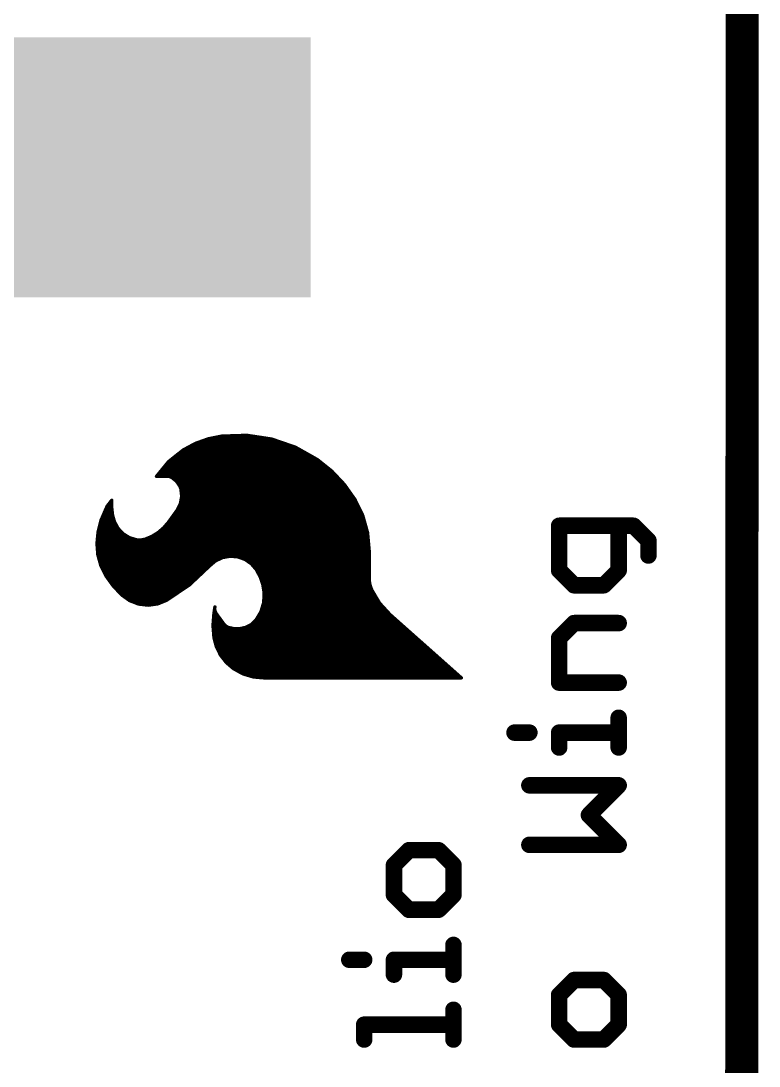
# Model space of a CAD drawing. Extents: x -3.8 to 20.4, y -21.6 to 37.
# Drawn here: x 14.77 to 20.45, y 24.32 to 32.36 of the extents above; entities that cross this region are included whole.
import ezdxf

# ---------------------------------------------------------------- set-up
doc = ezdxf.new("R2010")
doc.units = 0
for name, color, linetype in [('1', 12, 'CONTINUOUS'), ('16', 132, 'CONTINUOUS'), ('20', 53, 'CONTINUOUS'), ('21', 41, 'CONTINUOUS'), ('23', 53, 'CONTINUOUS')]:
    doc.layers.add(name, color=color, linetype=linetype)

# ---------------------------------------------------------------- blocks, each defined once
blk = doc.blocks.new('RECT')
blk.add_solid([(-0.5, -0.5), (0.5, -0.5), (-0.5, 0.5), (0.5, 0.5)])

msp = doc.modelspace()

# ---------------------------------------------------------------- linework, layer by layer
at = {"layer": '1', "const_width": 0.2032}
msp.add_lwpolyline([(20.32, 36.83), (20.32, 0)], dxfattribs=at)
at = {"layer": '16', "const_width": 0.2032}
msp.add_lwpolyline([(20.32, 36.83), (20.32, 0)], dxfattribs=at)
at = {"layer": '20', "const_width": 0.254}
msp.add_lwpolyline([(20.3, 0), (20.32, 36.83)], dxfattribs=at)
at = {"layer": '21'}
for points, const_width in [([(16.317, 29.1643), (16.213, 29.1436)], 0.0254), ([(16.2913, 29.1592), (16.5834, 29.1592)], 0.0254), ([(16.5098, 29.1703), (16.317, 29.1643)], 0.0254), ([(16.7005, 29.1415), (16.5098, 29.1703)], 0.0254), ([(16.1132, 29.1078), (16.0198, 29.0577)], 0.0254), ([(16.0669, 29.083), (16.8704, 29.083)], 0.0254), ([(16.213, 29.1436), (16.1132, 29.1078)], 0.0254), ([(16.1148, 29.1084), (16.7966, 29.1084)], 0.0254), ([(16.1856, 29.1338), (16.7228, 29.1338)], 0.0254), ([(16.8829, 29.0787), (16.7005, 29.1415)], 0.0254), ([(17.051, 28.984), (16.8829, 29.0787)], 0.0254), ([(16.0198, 29.0577), (15.9061, 28.9671)], 0.0254), ([(15.9559, 29.0068), (17.0105, 29.0068)], 0.0254), ([(15.9878, 29.0322), (16.9654, 29.0322)], 0.0254), ([(16.0197, 29.0576), (16.9203, 29.0576)], 0.0254), ([(15.9061, 28.9671), (15.814, 28.8545)], 0.0254), ([(15.8763, 28.9306), (17.1178, 28.9306)], 0.0254), ([(15.897, 28.956), (17.086, 28.956)], 0.0254), ([(15.9241, 28.9814), (17.0543, 28.9814)], 0.0254), ([(17.1617, 28.8956), (17.051, 28.984)], 0.0254), ([(15.814, 28.8545), (15.9029, 28.8545)], 0.0254), ([(15.8347, 28.8798), (17.1766, 28.8798)], 0.0254), ([(15.8555, 28.9052), (17.1496, 28.9052)], 0.0254), ([(15.9029, 28.8545), (15.9174, 28.8525)], 0.0254), ([(15.9036, 28.8544), (17.2005, 28.8544)], 0.0254), ([(15.9174, 28.8525), (15.9309, 28.8468)], 0.0254), ([(15.9309, 28.8468), (15.9676, 28.8172)], 0.0254), ([(17.2589, 28.7924), (17.1617, 28.8956)], 0.0254), ([(15.953, 28.829), (17.2244, 28.829)], 0.0254), ([(15.9676, 28.8172), (15.9944, 28.7783)], 0.0254), ([(15.977, 28.8036), (17.2484, 28.8036)], 0.0254), ([(15.9944, 28.7783), (16.002, 28.7579)], 0.0254), ([(15.9944, 28.7782), (17.2689, 28.7782)], 0.0254), ([(16.002, 28.7579), (16.0081, 28.7007)], 0.0254), ([(17.3406, 28.6767), (17.2589, 28.7924)], 0.0254), ([(16.0081, 28.7007), (15.9977, 28.6441)], 0.0254), ([(16.0025, 28.7528), (17.2869, 28.7528)], 0.0254), ([(16.0037, 28.6766), (17.3407, 28.6766)], 0.0254), ([(16.0053, 28.7274), (17.3048, 28.7274)], 0.0254), ([(16.008, 28.702), (17.3227, 28.702)], 0.0254), ([(17.4006, 28.5537), (17.3406, 28.6767)], 0.0254), ([(15.4348, 28.6255), (15.4127, 28.5751)], 0.0254), ([(15.4238, 28.6004), (15.4722, 28.6004)], 0.0254), ([(15.4686, 28.669), (15.4348, 28.6255)], 0.0254), ([(15.435, 28.6258), (15.4711, 28.6258)], 0.0254), ([(15.4548, 28.6512), (15.4711, 28.6512)], 0.0254), ([(15.4711, 28.6715), (15.4686, 28.669)], 0.0254), ([(15.4711, 28.6106), (15.4711, 28.6716)], 0.0254), ([(15.4711, 28.6716), (15.4711, 28.6715)], 0.0254), ([(15.477, 28.5577), (15.4711, 28.6106)], 0.0254), ([(15.9977, 28.6441), (15.9715, 28.5928)], 0.0254), ([(15.9754, 28.6004), (17.3778, 28.6004)], 0.0254), ([(15.9884, 28.6258), (17.3654, 28.6258)], 0.0254), ([(15.999, 28.6512), (17.353, 28.6512)], 0.0254), ([(15.3873, 28.5166), (15.3654, 28.4289)], 0.0254), ([(15.3975, 28.5395), (15.3873, 28.5166)], 0.0254), ([(15.3907, 28.5242), (15.4865, 28.5242)], 0.0254), ([(15.4127, 28.5751), (15.3975, 28.5395)], 0.0254), ([(15.4018, 28.5496), (15.4793, 28.5496)], 0.0254), ([(15.4127, 28.575), (15.4751, 28.575)], 0.0254), ([(15.4915, 28.5065), (15.477, 28.5577)], 0.0254), ([(15.9715, 28.5928), (15.9055, 28.5014)], 0.0254), ([(15.922, 28.5242), (17.4088, 28.5242)], 0.0254), ([(15.9403, 28.5496), (17.4017, 28.5496)], 0.0254), ([(15.9586, 28.575), (17.3902, 28.575)], 0.0254), ([(17.4374, 28.4218), (17.4006, 28.5537)], 0.0254), ([(19.4819, 28.4749), (18.9099, 28.4749)], 0.127), ([(18.9099, 28.4749), (18.9099, 28.1317)], 0.127), ([(19.3675, 28.1317), (19.3675, 28.4749)], 0.127), ([(19.5963, 28.3605), (19.4819, 28.4749)], 0.127), ([(15.3701, 28.448), (15.5257, 28.448)], 0.0254), ([(15.3765, 28.4734), (15.5091, 28.4734)], 0.0254), ([(15.3829, 28.4988), (15.4956, 28.4988)], 0.0254), ([(15.5185, 28.4557), (15.4915, 28.5065)], 0.0254), ([(15.5577, 28.4137), (15.5185, 28.4557)], 0.0254), ([(15.8691, 28.459), (15.8267, 28.4227)], 0.0254), ([(15.8562, 28.448), (17.4301, 28.448)], 0.0254), ([(15.9055, 28.5014), (15.8691, 28.459)], 0.0254), ([(15.8814, 28.4734), (17.423, 28.4734)], 0.0254), ([(15.9033, 28.4988), (17.4159, 28.4988)], 0.0254), ([(15.3654, 28.4289), (15.3568, 28.3388)], 0.0254), ([(15.3599, 28.3718), (15.645, 28.3718)], 0.0254), ([(15.3623, 28.3972), (15.5843, 28.3972)], 0.0254), ([(15.3648, 28.4226), (15.5494, 28.4226)], 0.0254), ([(15.6066, 28.3834), (15.5577, 28.4137)], 0.0254), ([(15.6616, 28.3668), (15.6066, 28.3834)], 0.0254), ([(15.695, 28.3654), (15.6616, 28.3668)], 0.0254), ([(15.7277, 28.3719), (15.695, 28.3654)], 0.0254), ([(15.7272, 28.3718), (17.442, 28.3718)], 0.0254), ([(15.7792, 28.3934), (15.7277, 28.3719)], 0.0254), ([(15.8267, 28.4227), (15.7792, 28.3934)], 0.0254), ([(15.7854, 28.3972), (17.4396, 28.3972)], 0.0254), ([(15.8265, 28.4226), (17.4372, 28.4226)], 0.0254), ([(17.4498, 28.2855), (17.4374, 28.4218)], 0.0254), ([(19.5963, 28.2461), (19.5963, 28.3605)], 0.127), ([(15.3568, 28.3388), (15.3634, 28.2519)], 0.0254), ([(15.3575, 28.3464), (17.4443, 28.3464)], 0.0254), ([(15.3582, 28.321), (17.4466, 28.321)], 0.0254), ([(15.3601, 28.2956), (17.4489, 28.2956)], 0.0254), ([(17.4498, 28.0569), (17.4498, 28.2855)], 0.0254), ([(15.362, 28.2702), (17.4498, 28.2702)], 0.0254), ([(15.3634, 28.2519), (15.3866, 28.1679)], 0.0254), ([(15.3654, 28.2448), (17.4498, 28.2448)], 0.0254), ([(15.3724, 28.2194), (16.2993, 28.2194)], 0.0254), ([(15.3794, 28.194), (16.2557, 28.194)], 0.0254), ([(16.223, 28.1661), (16.2679, 28.2044)], 0.0254), ([(16.2679, 28.2044), (16.3212, 28.2299)], 0.0254), ([(16.3212, 28.2299), (16.3793, 28.2406)], 0.0254), ([(16.3793, 28.2406), (16.4382, 28.236)], 0.0254), ([(16.4382, 28.236), (16.4939, 28.2164)], 0.0254), ([(16.4854, 28.2194), (17.4498, 28.2194)], 0.0254), ([(16.4939, 28.2164), (16.5426, 28.183)], 0.0254), ([(16.5266, 28.194), (17.4498, 28.194)], 0.0254), ([(15.3864, 28.1686), (16.2259, 28.1686)], 0.0254), ([(15.3866, 28.1679), (15.4254, 28.0899)], 0.0254), ([(15.3989, 28.1432), (16.1987, 28.1432)], 0.0254), ([(15.4115, 28.1178), (16.1717, 28.1178)], 0.0254), ([(16.0686, 28.0206), (16.223, 28.1661)], 0.0254), ([(16.5426, 28.183), (16.5811, 28.1382)], 0.0254), ([(16.555, 28.1686), (17.4498, 28.1686)], 0.0254), ([(16.5768, 28.1432), (17.4498, 28.1432)], 0.0254), ([(16.5811, 28.1382), (16.6115, 28.0818)], 0.0254), ([(16.5921, 28.1178), (17.4498, 28.1178)], 0.0254), ([(18.9099, 28.1317), (19.0243, 28.0173)], 0.127), ([(19.2531, 28.0173), (19.3675, 28.1317)], 0.127), ([(15.4242, 28.0924), (16.1448, 28.0924)], 0.0254), ([(15.4254, 28.0899), (15.4814, 28.0122)], 0.0254), ([(15.4419, 28.067), (16.1178, 28.067)], 0.0254), ([(15.4602, 28.0416), (16.0909, 28.0416)], 0.0254), ([(16.6058, 28.0924), (17.4498, 28.0924)], 0.0254), ([(16.6115, 28.0818), (16.632, 28.0211)], 0.0254), ([(16.6165, 28.067), (17.4498, 28.067)], 0.0254), ([(16.6251, 28.0416), (17.4525, 28.0416)], 0.0254), ([(17.4566, 28.0179), (17.4498, 28.0569)], 0.0254), ([(19.0243, 28.0173), (19.2531, 28.0173)], 0.127), ([(15.4785, 28.0162), (16.0621, 28.0162)], 0.0254), ([(15.4814, 28.0122), (15.5473, 27.9426)], 0.0254), ([(15.5017, 27.9908), (16.0244, 27.9908)], 0.0254), ([(15.5257, 27.9654), (15.9868, 27.9654)], 0.0254), ([(15.8928, 27.902), (16.0686, 28.0206)], 0.0254), ([(16.632, 28.0211), (16.6421, 27.9578)], 0.0254), ([(16.6328, 28.0162), (17.4573, 28.0162)], 0.0254), ([(16.6368, 27.9908), (17.4664, 27.9908)], 0.0254), ([(16.6421, 27.9578), (16.6384, 27.8838)], 0.0254), ([(16.6409, 27.9654), (17.4792, 27.9654)], 0.0254), ([(17.4701, 27.9807), (17.4566, 28.0179)], 0.0254), ([(17.5303, 27.8795), (17.4701, 27.9807)], 0.0254), ([(15.5473, 27.9426), (15.6077, 27.8995)], 0.0254), ([(15.5509, 27.94), (15.9491, 27.94)], 0.0254), ([(15.5865, 27.9146), (15.9115, 27.9146)], 0.0254), ([(15.6077, 27.8995), (15.6769, 27.8727)], 0.0254), ([(15.6342, 27.8892), (15.8613, 27.8892)], 0.0254), ([(15.6769, 27.8727), (15.7506, 27.8641)], 0.0254), ([(15.7506, 27.8641), (15.8241, 27.874)], 0.0254), ([(15.8241, 27.874), (15.8928, 27.902)], 0.0254), ([(16.6384, 27.8838), (16.6168, 27.813)], 0.0254), ([(16.6387, 27.8892), (17.5245, 27.8892)], 0.0254), ([(16.64, 27.9146), (17.5094, 27.9146)], 0.0254), ([(16.6412, 27.94), (17.4943, 27.94)], 0.0254), ([(17.6098, 27.7927), (17.5303, 27.8795)], 0.0254), ([(16.256, 27.8029), (16.2487, 27.7089)], 0.0254), ([(16.2636, 27.8512), (16.256, 27.8029)], 0.0254), ([(16.2576, 27.813), (16.267, 27.813)], 0.0254), ([(16.2616, 27.8384), (16.2624, 27.8384)], 0.0254), ([(16.2619, 27.8335), (16.2636, 27.8512)], 0.0254), ([(16.2654, 27.8161), (16.2619, 27.8335)], 0.0254), ([(16.2738, 27.8004), (16.2654, 27.8161)], 0.0254), ([(16.3347, 27.7165), (16.2738, 27.8004)], 0.0254), ([(16.6168, 27.813), (16.5786, 27.7496)], 0.0254), ([(16.6168, 27.813), (17.5912, 27.813)], 0.0254), ([(16.6246, 27.8384), (17.5679, 27.8384)], 0.0254), ([(16.6323, 27.8638), (17.5447, 27.8638)], 0.0254), ([(18.1585, 27.3051), (17.6098, 27.7927)], 0.0254), ([(16.2488, 27.7114), (16.3397, 27.7114)], 0.0254), ([(16.2508, 27.7368), (16.32, 27.7368)], 0.0254), ([(16.2528, 27.7622), (16.3015, 27.7622)], 0.0254), ([(16.2548, 27.7876), (16.2831, 27.7876)], 0.0254), ([(16.3481, 27.7027), (16.3347, 27.7165)], 0.0254), ([(16.5433, 27.7159), (16.4998, 27.6937)], 0.0254), ([(16.5344, 27.7114), (17.7013, 27.7114)], 0.0254), ([(16.5786, 27.7496), (16.5433, 27.7159)], 0.0254), ([(16.5652, 27.7368), (17.6727, 27.7368)], 0.0254), ([(16.5862, 27.7622), (17.6441, 27.7622)], 0.0254), ([(16.6015, 27.7876), (17.6155, 27.7876)], 0.0254), ([(18.9099, 27.6121), (19.0243, 27.7265)], 0.127), ([(19.0243, 27.7265), (19.3675, 27.7265)], 0.127), ([(16.2487, 27.7089), (16.256, 27.6149)], 0.0254), ([(16.2504, 27.686), (16.3997, 27.686)], 0.0254), ([(16.2524, 27.6606), (17.7585, 27.6606)], 0.0254), ([(16.2544, 27.6352), (17.787, 27.6352)], 0.0254), ([(16.3652, 27.6937), (16.3481, 27.7027)], 0.0254), ([(16.4097, 27.6838), (16.3652, 27.6937)], 0.0254), ([(16.4553, 27.6838), (16.4097, 27.6838)], 0.0254), ([(16.4998, 27.6937), (16.4553, 27.6838)], 0.0254), ([(16.4653, 27.686), (17.7299, 27.686)], 0.0254), ([(18.9099, 27.2689), (18.9099, 27.6121)], 0.127), ([(16.256, 27.6149), (16.2744, 27.545)], 0.0254), ([(16.2573, 27.6098), (17.8156, 27.6098)], 0.0254), ([(16.264, 27.5844), (17.8442, 27.5844)], 0.0254), ([(16.2707, 27.559), (17.8728, 27.559)], 0.0254), ([(16.2744, 27.545), (16.3065, 27.4802)], 0.0254), ([(16.28, 27.5336), (17.9014, 27.5336)], 0.0254), ([(16.2926, 27.5082), (17.93, 27.5082)], 0.0254), ([(16.3052, 27.4828), (17.9585, 27.4828)], 0.0254), ([(16.3065, 27.4802), (16.3509, 27.4232)], 0.0254), ([(16.3242, 27.4574), (17.9871, 27.4574)], 0.0254), ([(16.344, 27.432), (18.0157, 27.432)], 0.0254), ([(16.3509, 27.4232), (16.4059, 27.3762)], 0.0254), ([(16.3703, 27.4066), (18.0443, 27.4066)], 0.0254), ([(16.4, 27.3812), (18.0729, 27.3812)], 0.0254), ([(16.4059, 27.3762), (16.4791, 27.3361)], 0.0254), ([(16.4431, 27.3558), (18.1014, 27.3558)], 0.0254), ([(16.4791, 27.3361), (16.559, 27.3121)], 0.0254), ([(16.498, 27.3304), (18.13, 27.3304)], 0.0254), ([(16.559, 27.3121), (16.6421, 27.3051)], 0.0254), ([(19.3675, 27.2689), (18.9099, 27.2689)], 0.127), ([(16.6421, 27.3051), (18.1585, 27.3051)], 0.0254), ([(19.3675, 26.7699), (19.3675, 26.9987)], 0.127), ([(18.5667, 26.8843), (18.6811, 26.8843)], 0.127), ([(18.9099, 26.7699), (18.9099, 26.8843)], 0.127), ([(18.9099, 26.8843), (19.3675, 26.8843)], 0.127), ([(19.3675, 26.4791), (18.6811, 26.4791)], 0.127), ([(19.1387, 26.2503), (19.3675, 26.4791)], 0.127), ([(19.3675, 26.0215), (19.1387, 26.2503)], 0.127), ([(17.7543, 25.9802), (17.6399, 25.8658)], 0.127), ([(17.9831, 25.9802), (17.7543, 25.9802)], 0.127), ([(18.0975, 25.8658), (17.9831, 25.9802)], 0.127), ([(18.6811, 26.0215), (19.3675, 26.0215)], 0.127), ([(17.6399, 25.8658), (17.6399, 25.637)], 0.127), ([(18.0975, 25.637), (18.0975, 25.8658)], 0.127), ([(17.6399, 25.637), (17.7543, 25.5226)], 0.127), ([(17.9831, 25.5226), (18.0975, 25.637)], 0.127), ([(17.7543, 25.5226), (17.9831, 25.5226)], 0.127), ([(18.0975, 25.0236), (18.0975, 25.2524)], 0.127), ([(17.2967, 25.138), (17.4111, 25.138)], 0.127), ([(17.6399, 25.0236), (17.6399, 25.138)], 0.127), ([(17.6399, 25.138), (18.0975, 25.138)], 0.127), ([(19.0243, 24.9823), (18.9099, 24.8679)], 0.127), ([(19.2531, 24.9823), (19.0243, 24.9823)], 0.127), ([(19.3675, 24.8679), (19.2531, 24.9823)], 0.127), ([(18.9099, 24.8679), (18.9099, 24.6391)], 0.127), ([(19.3675, 24.6391), (19.3675, 24.8679)], 0.127), ([(18.0975, 24.5247), (18.0975, 24.7535)], 0.127), ([(17.4111, 24.5247), (17.4111, 24.6391)], 0.127), ([(17.4111, 24.6391), (18.0975, 24.6391)], 0.127), ([(18.9099, 24.6391), (19.0243, 24.5247)], 0.127), ([(19.2531, 24.5247), (19.3675, 24.6391)], 0.127), ([(19.0243, 24.5247), (19.2531, 24.5247)], 0.127)]:
    msp.add_lwpolyline(points, dxfattribs=dict(at, const_width=const_width))
for points, const_width in [([(16.2913, 29.1656, 1), (16.2913, 29.1529)], 0.0127), ([(16.3168, 29.1706, 1), (16.3172, 29.158)], 0.0127), ([(16.3182, 29.1581, 1), (16.3158, 29.1705)], 0.0127), ([(16.5108, 29.1766, 1), (16.5089, 29.1641)], 0.0127), ([(16.51, 29.164, 1), (16.5096, 29.1767)], 0.0127), ([(16.5834, 29.1529, 1), (16.5834, 29.1656)], 0.0127), ([(16.0669, 29.0894, 1), (16.0669, 29.0767)], 0.0127), ([(16.1111, 29.1138, 1), (16.1154, 29.1019)], 0.0127), ([(16.1148, 29.1148, 1), (16.1148, 29.1021)], 0.0127), ([(16.1162, 29.1022, 1), (16.1102, 29.1134)], 0.0127), ([(16.1856, 29.1402, 1), (16.1856, 29.1274)], 0.0127), ([(16.2118, 29.1499, 1), (16.2143, 29.1374)], 0.0127), ([(16.2152, 29.1377, 1), (16.2109, 29.1496)], 0.0127), ([(16.7026, 29.1475, 1), (16.6985, 29.1355)], 0.0127), ([(16.6996, 29.1352, 1), (16.7015, 29.1478)], 0.0127), ([(16.7228, 29.1274, 1), (16.7228, 29.1402)], 0.0127), ([(16.7966, 29.1021, 1), (16.7966, 29.1148)], 0.0127), ([(16.8704, 29.0767, 1), (16.8704, 29.0894)], 0.0127), ([(16.886, 29.0842, 1), (16.8798, 29.0731)], 0.0127), ([(16.8809, 29.0727, 1), (16.885, 29.0847)], 0.0127), ([(15.9559, 29.0132, 1), (15.9559, 29.0005)], 0.0127), ([(15.9878, 29.0386, 1), (15.9878, 29.0259)], 0.0127), ([(16.0197, 29.064, 1), (16.0197, 29.0512)], 0.0127), ([(16.0168, 29.0633, 1), (16.0228, 29.0521)], 0.0127), ([(16.0238, 29.0527, 1), (16.0158, 29.0627)], 0.0127), ([(16.9203, 29.0512, 1), (16.9203, 29.064)], 0.0127), ([(16.9654, 29.0259, 1), (16.9654, 29.0386)], 0.0127), ([(17.0105, 29.0005, 1), (17.0105, 29.0132)], 0.0127), ([(15.8763, 28.937, 1), (15.8763, 28.9243)], 0.0127), ([(15.897, 28.9624, 1), (15.897, 28.9497)], 0.0127), ([(15.9021, 28.972, 1), (15.91, 28.9621)], 0.0127), ([(15.911, 28.963, 1), (15.9012, 28.9711)], 0.0127), ([(15.9241, 28.9878, 1), (15.9241, 28.975)], 0.0127), ([(17.055, 28.989, 1), (17.047, 28.979)], 0.0127), ([(17.0479, 28.9785, 1), (17.0541, 28.9895)], 0.0127), ([(17.0543, 28.975, 1), (17.0543, 28.9878)], 0.0127), ([(17.086, 28.9497, 1), (17.086, 28.9624)], 0.0127), ([(17.1178, 28.9243, 1), (17.1178, 28.937)], 0.0127), ([(15.814, 28.8609, 1), (15.814, 28.8482)], 0.0127), ([(15.8091, 28.8585, 1), (15.8189, 28.8505)], 0.0127), ([(15.8347, 28.8862, 1), (15.8347, 28.8735)], 0.0127), ([(15.8555, 28.9116, 1), (15.8555, 28.8988)], 0.0127), ([(15.9038, 28.8608, 1), (15.902, 28.8482)], 0.0127), ([(15.9036, 28.8608, 1), (15.9036, 28.8481)], 0.0127), ([(15.9029, 28.8482, 1), (15.9029, 28.8609)], 0.0127), ([(15.9199, 28.8584, 1), (15.9149, 28.8467)], 0.0127), ([(15.9166, 28.8462, 1), (15.9183, 28.8588)], 0.0127), ([(15.9349, 28.8517, 1), (15.9269, 28.8419)], 0.0127), ([(15.9284, 28.841, 1), (15.9334, 28.8526)], 0.0127), ([(17.1496, 28.8988, 1), (17.1496, 28.9116)], 0.0127), ([(17.1663, 28.8999, 1), (17.1571, 28.8912)], 0.0127), ([(17.1577, 28.8906, 1), (17.1657, 28.9005)], 0.0127), ([(17.1766, 28.8735, 1), (17.1766, 28.8862)], 0.0127), ([(17.2005, 28.8481, 1), (17.2005, 28.8608)], 0.0127), ([(15.953, 28.8354, 1), (15.953, 28.8226)], 0.0127), ([(15.9729, 28.8208, 1), (15.9624, 28.8136)], 0.0127), ([(15.9636, 28.8122, 1), (15.9716, 28.8221)], 0.0127), ([(15.977, 28.81, 1), (15.977, 28.7973)], 0.0127), ([(16.0004, 28.7805, 1), (15.9884, 28.7761)], 0.0127), ([(15.9944, 28.7846, 1), (15.9944, 28.7719)], 0.0127), ([(15.9892, 28.7747, 1), (15.9996, 28.7819)], 0.0127), ([(16.0083, 28.7586, 1), (15.9957, 28.7572)], 0.0127), ([(17.2244, 28.8226, 1), (17.2244, 28.8354)], 0.0127), ([(17.2484, 28.7973, 1), (17.2484, 28.81)], 0.0127), ([(17.2641, 28.7961, 1), (17.2537, 28.7888)], 0.0127), ([(17.2543, 28.7881, 1), (17.2635, 28.7968)], 0.0127), ([(17.2689, 28.7719, 1), (17.2689, 28.7846)], 0.0127), ([(15.996, 28.7557, 1), (16.008, 28.7601)], 0.0127), ([(16.0025, 28.7592, 1), (16.0025, 28.7464)], 0.0127), ([(16.0037, 28.683, 1), (16.0037, 28.6702)], 0.0127), ([(16.0053, 28.7338, 1), (16.0053, 28.7211)], 0.0127), ([(16.008, 28.7084, 1), (16.008, 28.6957)], 0.0127), ([(16.0018, 28.7, 1), (16.0145, 28.7013)], 0.0127), ([(16.0144, 28.6995, 1), (16.0019, 28.7018)], 0.0127), ([(17.2869, 28.7464, 1), (17.2869, 28.7592)], 0.0127), ([(17.3048, 28.7211, 1), (17.3048, 28.7338)], 0.0127), ([(17.3227, 28.6957, 1), (17.3227, 28.7084)], 0.0127), ([(17.3463, 28.6795, 1), (17.3349, 28.6739)], 0.0127), ([(17.3407, 28.6702, 1), (17.3407, 28.683)], 0.0127), ([(15.4238, 28.6068, 1), (15.4238, 28.594)], 0.0127), ([(15.4298, 28.6294, 1), (15.4398, 28.6216)], 0.0127), ([(15.435, 28.6322, 1), (15.435, 28.6195)], 0.0127), ([(15.4406, 28.623, 1), (15.429, 28.6281)], 0.0127), ([(15.4548, 28.6576, 1), (15.4548, 28.6449)], 0.0127), ([(15.4641, 28.6735, 1), (15.4731, 28.6645)], 0.0127), ([(15.4736, 28.6651, 1), (15.4636, 28.6729)], 0.0127), ([(15.4774, 28.6113, 1), (15.4648, 28.6099)], 0.0127), ([(15.4775, 28.6716, 1), (15.4648, 28.6716)], 0.0127), ([(15.4775, 28.6716, 1), (15.4648, 28.6716)], 0.0127), ([(15.4648, 28.6715, 1), (15.4775, 28.6715)], 0.0127), ([(15.4648, 28.6106, 1), (15.4775, 28.6106)], 0.0127), ([(15.4756, 28.667, 1), (15.4666, 28.676)], 0.0127), ([(15.4711, 28.6449, 1), (15.4711, 28.6576)], 0.0127), ([(15.4711, 28.6195, 1), (15.4711, 28.6322)], 0.0127), ([(15.4722, 28.594, 1), (15.4722, 28.6068)], 0.0127), ([(15.9754, 28.6068, 1), (15.9754, 28.594)], 0.0127), ([(15.9884, 28.6322, 1), (15.9884, 28.6195)], 0.0127), ([(15.9914, 28.6452, 1), (16.0039, 28.6429)], 0.0127), ([(16.0033, 28.6412, 1), (15.992, 28.647)], 0.0127), ([(15.999, 28.6576, 1), (15.999, 28.6449)], 0.0127), ([(17.3354, 28.673, 1), (17.3458, 28.6804)], 0.0127), ([(17.353, 28.6449, 1), (17.353, 28.6576)], 0.0127), ([(17.3654, 28.6195, 1), (17.3654, 28.6322)], 0.0127), ([(17.3778, 28.594, 1), (17.3778, 28.6068)], 0.0127), ([(15.3935, 28.5151, 1), (15.3811, 28.5181)], 0.0127), ([(15.3907, 28.5306, 1), (15.3907, 28.5178)], 0.0127), ([(15.3917, 28.542, 1), (15.4033, 28.537)], 0.0127), ([(15.4033, 28.5369, 1), (15.3917, 28.5421)], 0.0127), ([(15.4018, 28.556, 1), (15.4018, 28.5433)], 0.0127), ([(15.4127, 28.5814, 1), (15.4127, 28.5687)], 0.0127), ([(15.4069, 28.5776, 1), (15.4185, 28.5726)], 0.0127), ([(15.4185, 28.5726, 1), (15.4069, 28.5776)], 0.0127), ([(15.4831, 28.5594, 1), (15.4709, 28.556)], 0.0127), ([(15.4707, 28.557, 1), (15.4833, 28.5584)], 0.0127), ([(15.4751, 28.5687, 1), (15.4751, 28.5814)], 0.0127), ([(15.4793, 28.5433, 1), (15.4793, 28.556)], 0.0127), ([(15.4865, 28.5178, 1), (15.4865, 28.5306)], 0.0127), ([(15.922, 28.5306, 1), (15.922, 28.5178)], 0.0127), ([(15.9403, 28.556, 1), (15.9403, 28.5433)], 0.0127), ([(15.9586, 28.5814, 1), (15.9586, 28.5687)], 0.0127), ([(15.9658, 28.5957, 1), (15.9772, 28.5899)], 0.0127), ([(15.9766, 28.5891, 1), (15.9664, 28.5965)], 0.0127), ([(17.3902, 28.5687, 1), (17.3902, 28.5814)], 0.0127), ([(17.4067, 28.5554, 1), (17.3945, 28.552)], 0.0127), ([(17.3949, 28.5509, 1), (17.4063, 28.5564)], 0.0127), ([(17.4017, 28.5433, 1), (17.4017, 28.556)], 0.0127), ([(17.4088, 28.5178, 1), (17.4088, 28.5306)], 0.0127), ([(18.9099, 28.5066, 1), (18.9099, 28.4431)], 0.0635), ([(18.9417, 28.4749, 1), (18.8782, 28.4749)], 0.0635), ([(19.3992, 28.4749, 1), (19.3358, 28.4749)], 0.0635), ([(19.5043, 28.4973, 1), (19.4594, 28.4524)], 0.0635), ([(19.4819, 28.4431, 1), (19.4819, 28.5066)], 0.0635), ([(15.3701, 28.4544, 1), (15.3701, 28.4416)], 0.0127), ([(15.3765, 28.4798, 1), (15.3765, 28.4671)], 0.0127), ([(15.3829, 28.5052, 1), (15.3829, 28.4925)], 0.0127), ([(15.3815, 28.5192, 1), (15.3931, 28.514)], 0.0127), ([(15.4971, 28.5095, 1), (15.4859, 28.5035)], 0.0127), ([(15.4854, 28.5048, 1), (15.4976, 28.5082)], 0.0127), ([(15.4956, 28.4925, 1), (15.4956, 28.5052)], 0.0127), ([(15.5091, 28.4671, 1), (15.5091, 28.4798)], 0.0127), ([(15.5231, 28.4601, 1), (15.5138, 28.4514)], 0.0127), ([(15.5129, 28.4528, 1), (15.5241, 28.4587)], 0.0127), ([(15.5257, 28.4416, 1), (15.5257, 28.4544)], 0.0127), ([(15.8562, 28.4544, 1), (15.8562, 28.4416)], 0.0127), ([(15.8643, 28.4632, 1), (15.8739, 28.4549)], 0.0127), ([(15.8732, 28.4542, 1), (15.865, 28.4639)], 0.0127), ([(15.8814, 28.4798, 1), (15.8814, 28.4671)], 0.0127), ([(15.9033, 28.5052, 1), (15.9033, 28.4925)], 0.0127), ([(15.9004, 28.5051, 1), (15.9106, 28.4977)], 0.0127), ([(15.9103, 28.4973, 1), (15.9007, 28.5055)], 0.0127), ([(17.4159, 28.4925, 1), (17.4159, 28.5052)], 0.0127), ([(17.423, 28.4671, 1), (17.423, 28.4798)], 0.0127), ([(17.4301, 28.4416, 1), (17.4301, 28.4544)], 0.0127), ([(15.3599, 28.3782, 1), (15.3599, 28.3654)], 0.0127), ([(15.3623, 28.4036, 1), (15.3623, 28.3909)], 0.0127), ([(15.3648, 28.429, 1), (15.3648, 28.4163)], 0.0127), ([(15.3717, 28.4282, 1), (15.359, 28.4295)], 0.0127), ([(15.3592, 28.4304, 1), (15.3715, 28.4273)], 0.0127), ([(15.5494, 28.4163, 1), (15.5494, 28.429)], 0.0127), ([(15.5611, 28.4191, 1), (15.5544, 28.4083)], 0.0127), ([(15.5531, 28.4094, 1), (15.5624, 28.4181)], 0.0127), ([(15.5843, 28.3909, 1), (15.5843, 28.4036)], 0.0127), ([(15.6084, 28.3895, 1), (15.6047, 28.3773)], 0.0127), ([(15.6032, 28.378, 1), (15.6099, 28.3888)], 0.0127), ([(15.645, 28.3654, 1), (15.645, 28.3782)], 0.0127), ([(15.6619, 28.3731, 1), (15.6613, 28.3605)], 0.0127), ([(15.6598, 28.3607, 1), (15.6634, 28.3729)], 0.0127), ([(15.6937, 28.3716, 1), (15.6962, 28.3592)], 0.0127), ([(15.6947, 28.359, 1), (15.6952, 28.3717)], 0.0127), ([(15.7272, 28.3782, 1), (15.7272, 28.3654)], 0.0127), ([(15.7253, 28.3778, 1), (15.7301, 28.366)], 0.0127), ([(15.7289, 28.3657, 1), (15.7265, 28.3781)], 0.0127), ([(15.7759, 28.3988, 1), (15.7825, 28.388)], 0.0127), ([(15.7817, 28.3875, 1), (15.7768, 28.3992)], 0.0127), ([(15.7854, 28.4036, 1), (15.7854, 28.3909)], 0.0127), ([(15.8265, 28.429, 1), (15.8265, 28.4163)], 0.0127), ([(15.8226, 28.4275, 1), (15.8308, 28.4179)], 0.0127), ([(15.83, 28.4173, 1), (15.8234, 28.4281)], 0.0127), ([(17.4437, 28.4224, 1), (17.4311, 28.4212)], 0.0127), ([(17.4313, 28.4201, 1), (17.4435, 28.4235)], 0.0127), ([(17.4372, 28.4163, 1), (17.4372, 28.429)], 0.0127), ([(17.4396, 28.3909, 1), (17.4396, 28.4036)], 0.0127), ([(17.442, 28.3654, 1), (17.442, 28.3782)], 0.0127), ([(19.628, 28.3605, 1), (19.5645, 28.3605)], 0.0635), ([(19.5738, 28.338, 1), (19.6187, 28.3829)], 0.0635), ([(15.3631, 28.3393, 1), (15.3505, 28.3383)], 0.0127), ([(15.3505, 28.3394, 1), (15.3631, 28.3382)], 0.0127), ([(15.3575, 28.3528, 1), (15.3575, 28.3401)], 0.0127), ([(15.3582, 28.3274, 1), (15.3582, 28.3147)], 0.0127), ([(15.3601, 28.302, 1), (15.3601, 28.2892)], 0.0127), ([(17.4562, 28.2855, 1), (17.4434, 28.2855)], 0.0127), ([(17.4435, 28.2849, 1), (17.4561, 28.2861)], 0.0127), ([(17.4443, 28.3401, 1), (17.4443, 28.3528)], 0.0127), ([(17.4466, 28.3147, 1), (17.4466, 28.3274)], 0.0127), ([(17.4489, 28.2892, 1), (17.4489, 28.302)], 0.0127), ([(15.362, 28.2766, 1), (15.362, 28.2639)], 0.0127), ([(15.3695, 28.2536, 1), (15.3573, 28.2502)], 0.0127), ([(15.3571, 28.2514, 1), (15.3698, 28.2524)], 0.0127), ([(15.3654, 28.2512, 1), (15.3654, 28.2385)], 0.0127), ([(15.3724, 28.2258, 1), (15.3724, 28.213)], 0.0127), ([(15.3794, 28.2004, 1), (15.3794, 28.1877)], 0.0127), ([(16.2557, 28.1877, 1), (16.2557, 28.2004)], 0.0127), ([(16.2652, 28.2102, 1), (16.2707, 28.1987)], 0.0127), ([(16.2721, 28.1996, 1), (16.2638, 28.2093)], 0.0127), ([(16.2993, 28.213, 1), (16.2993, 28.2258)], 0.0127), ([(16.3201, 28.2361, 1), (16.3224, 28.2236)], 0.0127), ([(16.324, 28.2241, 1), (16.3185, 28.2356)], 0.0127), ([(16.3798, 28.247, 1), (16.3788, 28.2343)], 0.0127), ([(16.3805, 28.2344, 1), (16.3782, 28.2469)], 0.0127), ([(16.4403, 28.242, 1), (16.4361, 28.2301)], 0.0127), ([(16.4377, 28.2297, 1), (16.4387, 28.2424)], 0.0127), ([(16.4854, 28.2258, 1), (16.4854, 28.213)], 0.0127), ([(16.4975, 28.2216, 1), (16.4903, 28.2112)], 0.0127), ([(16.4918, 28.2104, 1), (16.496, 28.2224)], 0.0127), ([(16.5266, 28.2004, 1), (16.5266, 28.1877)], 0.0127), ([(17.4498, 28.2639, 1), (17.4498, 28.2766)], 0.0127), ([(17.4498, 28.2385, 1), (17.4498, 28.2512)], 0.0127), ([(17.4498, 28.213, 1), (17.4498, 28.2258)], 0.0127), ([(17.4498, 28.1877, 1), (17.4498, 28.2004)], 0.0127), ([(19.5645, 28.2461, 1), (19.628, 28.2461)], 0.0635), ([(15.3864, 28.175, 1), (15.3864, 28.1623)], 0.0127), ([(15.3923, 28.1707, 1), (15.3809, 28.1651)], 0.0127), ([(15.3805, 28.1662, 1), (15.3927, 28.1696)], 0.0127), ([(15.3989, 28.1496, 1), (15.3989, 28.1368)], 0.0127), ([(15.4115, 28.1242, 1), (15.4115, 28.1115)], 0.0127), ([(16.1717, 28.1115, 1), (16.1717, 28.1242)], 0.0127), ([(16.1987, 28.1368, 1), (16.1987, 28.1496)], 0.0127), ([(16.2189, 28.1709, 1), (16.2271, 28.1613)], 0.0127), ([(16.2274, 28.1615, 1), (16.2186, 28.1707)], 0.0127), ([(16.2259, 28.1623, 1), (16.2259, 28.175)], 0.0127), ([(16.5475, 28.1872, 1), (16.5378, 28.1789)], 0.0127), ([(16.5391, 28.1778, 1), (16.5462, 28.1883)], 0.0127), ([(16.555, 28.175, 1), (16.555, 28.1623)], 0.0127), ([(16.5768, 28.1496, 1), (16.5768, 28.1368)], 0.0127), ([(16.5867, 28.1412, 1), (16.5755, 28.1352)], 0.0127), ([(16.5763, 28.1341, 1), (16.5859, 28.1423)], 0.0127), ([(16.5921, 28.1242, 1), (16.5921, 28.1115)], 0.0127), ([(17.4498, 28.1623, 1), (17.4498, 28.175)], 0.0127), ([(17.4498, 28.1368, 1), (17.4498, 28.1496)], 0.0127), ([(17.4498, 28.1115, 1), (17.4498, 28.1242)], 0.0127), ([(18.9324, 28.1541, 1), (18.8875, 28.1092)], 0.0635), ([(18.8782, 28.1317, 1), (18.9417, 28.1317)], 0.0635), ([(19.3358, 28.1317, 1), (19.3992, 28.1317)], 0.0635), ([(19.39, 28.1092, 1), (19.345, 28.1541)], 0.0635), ([(15.4242, 28.0988, 1), (15.4242, 28.0861)], 0.0127), ([(15.4306, 28.0936, 1), (15.4202, 28.0862)], 0.0127), ([(15.4197, 28.0871, 1), (15.4311, 28.0927)], 0.0127), ([(15.4419, 28.0734, 1), (15.4419, 28.0606)], 0.0127), ([(15.4602, 28.048, 1), (15.4602, 28.0353)], 0.0127), ([(16.0909, 28.0353, 1), (16.0909, 28.048)], 0.0127), ([(16.1178, 28.0606, 1), (16.1178, 28.0734)], 0.0127), ([(16.1448, 28.0861, 1), (16.1448, 28.0988)], 0.0127), ([(16.6058, 28.0988, 1), (16.6058, 28.0861)], 0.0127), ([(16.6175, 28.0838, 1), (16.6055, 28.0798)], 0.0127), ([(16.6059, 28.0788, 1), (16.6171, 28.0848)], 0.0127), ([(16.6165, 28.0734, 1), (16.6165, 28.0606)], 0.0127), ([(16.6251, 28.048, 1), (16.6251, 28.0353)], 0.0127), ([(17.4434, 28.0569, 1), (17.4562, 28.0569)], 0.0127), ([(17.4561, 28.058, 1), (17.4435, 28.0558)], 0.0127), ([(17.4498, 28.0861, 1), (17.4498, 28.0988)], 0.0127), ([(17.4498, 28.0606, 1), (17.4498, 28.0734)], 0.0127), ([(17.4525, 28.0353, 1), (17.4525, 28.048)], 0.0127), ([(19.0243, 28.049, 1), (19.0243, 27.9855)], 0.0635), ([(19.0019, 27.9948, 1), (19.0468, 28.0397)], 0.0635), ([(19.2307, 28.0397, 1), (19.2756, 27.9948)], 0.0635), ([(19.2531, 27.9855, 1), (19.2531, 28.049)], 0.0635), ([(15.4785, 28.0226, 1), (15.4785, 28.0099)], 0.0127), ([(15.4861, 28.0166, 1), (15.4768, 28.0078)], 0.0127), ([(15.4763, 28.0085, 1), (15.4866, 28.0159)], 0.0127), ([(15.5017, 27.9972, 1), (15.5017, 27.9844)], 0.0127), ([(15.5257, 27.9718, 1), (15.5257, 27.9591)], 0.0127), ([(15.9868, 27.9591, 1), (15.9868, 27.9718)], 0.0127), ([(16.0244, 27.9844, 1), (16.0244, 27.9972)], 0.0127), ([(16.0621, 28.0099, 1), (16.0621, 28.0226)], 0.0127), ([(16.0643, 28.0252, 1), (16.073, 28.016)], 0.0127), ([(16.0722, 28.0154, 1), (16.0651, 28.0259)], 0.0127), ([(16.6383, 28.0221, 1), (16.6258, 28.0201)], 0.0127), ([(16.626, 28.0191, 1), (16.638, 28.0231)], 0.0127), ([(16.6328, 28.0226, 1), (16.6328, 28.0099)], 0.0127), ([(16.6368, 27.9972, 1), (16.6368, 27.9844)], 0.0127), ([(16.6409, 27.9718, 1), (16.6409, 27.9591)], 0.0127), ([(16.6484, 27.9575, 1), (16.6358, 27.9581)], 0.0127), ([(16.6358, 27.9568, 1), (16.6484, 27.9588)], 0.0127), ([(17.4626, 28.0201, 1), (17.4507, 28.0158)], 0.0127), ([(17.4504, 28.0168, 1), (17.4629, 28.019)], 0.0127), ([(17.4573, 28.0099, 1), (17.4573, 28.0226)], 0.0127), ([(17.4756, 27.9839, 1), (17.4646, 27.9775)], 0.0127), ([(17.4641, 27.9785, 1), (17.4761, 27.9829)], 0.0127), ([(17.4664, 27.9844, 1), (17.4664, 27.9972)], 0.0127), ([(17.4792, 27.9591, 1), (17.4792, 27.9718)], 0.0127), ([(15.551, 27.9478, 1), (15.5436, 27.9374)], 0.0127), ([(15.5427, 27.9382, 1), (15.5519, 27.947)], 0.0127), ([(15.5509, 27.9464, 1), (15.5509, 27.9337)], 0.0127), ([(15.5865, 27.921, 1), (15.5865, 27.9082)], 0.0127), ([(15.61, 27.9054, 1), (15.6054, 27.8935)], 0.0127), ([(15.604, 27.8943, 1), (15.6114, 27.9046)], 0.0127), ([(15.6342, 27.8956, 1), (15.6342, 27.8829)], 0.0127), ([(15.6776, 27.879, 1), (15.6761, 27.8664)], 0.0127), ([(15.6746, 27.8668, 1), (15.6792, 27.8787)], 0.0127), ([(15.8217, 27.8799, 1), (15.8265, 27.8682)], 0.0127), ([(15.8249, 27.8677, 1), (15.8232, 27.8803)], 0.0127), ([(15.8613, 27.8829, 1), (15.8613, 27.8956)], 0.0127), ([(15.8892, 27.9073, 1), (15.8964, 27.8967)], 0.0127), ([(15.8952, 27.8961, 1), (15.8904, 27.9079)], 0.0127), ([(15.9115, 27.9082, 1), (15.9115, 27.921)], 0.0127), ([(15.9491, 27.9337, 1), (15.9491, 27.9464)], 0.0127), ([(16.6321, 27.8842, 1), (16.6448, 27.8835)], 0.0127), ([(16.6387, 27.8956, 1), (16.6387, 27.8829)], 0.0127), ([(16.6445, 27.882, 1), (16.6324, 27.8857)], 0.0127), ([(16.64, 27.921, 1), (16.64, 27.9082)], 0.0127), ([(16.6412, 27.9464, 1), (16.6412, 27.9337)], 0.0127), ([(17.4943, 27.9337, 1), (17.4943, 27.9464)], 0.0127), ([(17.5094, 27.9082, 1), (17.5094, 27.921)], 0.0127), ([(17.5349, 27.8838, 1), (17.5256, 27.8752)], 0.0127), ([(17.5245, 27.8829, 1), (17.5245, 27.8956)], 0.0127), ([(17.5248, 27.8763, 1), (17.5357, 27.8827)], 0.0127), ([(15.7497, 27.8704, 1), (15.7514, 27.8578)], 0.0127), ([(15.7498, 27.8578, 1), (15.7513, 27.8704)], 0.0127), ([(16.2623, 27.8024, 1), (16.2497, 27.8034)], 0.0127), ([(16.2497, 27.8039, 1), (16.2623, 27.8019)], 0.0127), ([(16.2576, 27.8194, 1), (16.2576, 27.8067)], 0.0127), ([(16.2616, 27.8448, 1), (16.2616, 27.832)], 0.0127), ([(16.2681, 27.8348, 1), (16.2557, 27.8322)], 0.0127), ([(16.2556, 27.8341, 1), (16.2682, 27.8329)], 0.0127), ([(16.2699, 27.8502, 1), (16.2573, 27.8522)], 0.0127), ([(16.2699, 27.8506, 1), (16.2573, 27.8518)], 0.0127), ([(16.271, 27.8191, 1), (16.2598, 27.8131)], 0.0127), ([(16.2592, 27.8148, 1), (16.2716, 27.8173)], 0.0127), ([(16.2624, 27.832, 1), (16.2624, 27.8448)], 0.0127), ([(16.267, 27.8067, 1), (16.267, 27.8194)], 0.0127), ([(16.2789, 27.8041, 1), (16.2687, 27.7967)], 0.0127), ([(16.2682, 27.7974, 1), (16.2794, 27.8034)], 0.0127), ([(16.6168, 27.8194, 1), (16.6168, 27.8067)], 0.0127), ([(16.6107, 27.8149, 1), (16.6229, 27.8112)], 0.0127), ([(16.6223, 27.8097, 1), (16.6114, 27.8163)], 0.0127), ([(16.6246, 27.8448, 1), (16.6246, 27.832)], 0.0127), ([(16.6323, 27.8702, 1), (16.6323, 27.8575)], 0.0127), ([(17.5447, 27.8575, 1), (17.5447, 27.8702)], 0.0127), ([(17.5679, 27.832, 1), (17.5679, 27.8448)], 0.0127), ([(17.5912, 27.8067, 1), (17.5912, 27.8194)], 0.0127), ([(17.614, 27.7974, 1), (17.6056, 27.788)], 0.0127), ([(16.2488, 27.7178, 1), (16.2488, 27.705)], 0.0127), ([(16.2508, 27.7432, 1), (16.2508, 27.7305)], 0.0127), ([(16.2528, 27.7686, 1), (16.2528, 27.7558)], 0.0127), ([(16.2548, 27.794, 1), (16.2548, 27.7813)], 0.0127), ([(16.2831, 27.7813, 1), (16.2831, 27.794)], 0.0127), ([(16.3015, 27.7558, 1), (16.3015, 27.7686)], 0.0127), ([(16.32, 27.7305, 1), (16.32, 27.7432)], 0.0127), ([(16.3392, 27.7209, 1), (16.3302, 27.7121)], 0.0127), ([(16.3296, 27.7128, 1), (16.3398, 27.7202)], 0.0127), ([(16.3397, 27.705, 1), (16.3397, 27.7178)], 0.0127), ([(16.5344, 27.7178, 1), (16.5344, 27.705)], 0.0127), ([(16.5389, 27.7205, 1), (16.5476, 27.7113)], 0.0127), ([(16.5461, 27.7103, 1), (16.5404, 27.7216)], 0.0127), ([(16.5652, 27.7432, 1), (16.5652, 27.7305)], 0.0127), ([(16.5732, 27.7529, 1), (16.584, 27.7463)], 0.0127), ([(16.583, 27.745, 1), (16.5742, 27.7542)], 0.0127), ([(16.5862, 27.7686, 1), (16.5862, 27.7558)], 0.0127), ([(16.6015, 27.794, 1), (16.6015, 27.7813)], 0.0127), ([(17.6051, 27.7884, 1), (17.6145, 27.797)], 0.0127), ([(17.6155, 27.7813, 1), (17.6155, 27.794)], 0.0127), ([(17.6441, 27.7558, 1), (17.6441, 27.7686)], 0.0127), ([(17.6727, 27.7305, 1), (17.6727, 27.7432)], 0.0127), ([(17.7013, 27.705, 1), (17.7013, 27.7178)], 0.0127), ([(19.0243, 27.7582, 1), (19.0243, 27.6947)], 0.0635), ([(19.0468, 27.704, 1), (19.0019, 27.7489)], 0.0635), ([(19.3675, 27.6947, 1), (19.3675, 27.7582)], 0.0635), ([(16.255, 27.7094, 1), (16.2423, 27.7084)], 0.0127), ([(16.2423, 27.7094, 1), (16.255, 27.7084)], 0.0127), ([(16.2504, 27.6924, 1), (16.2504, 27.6796)], 0.0127), ([(16.2524, 27.667, 1), (16.2524, 27.6543)], 0.0127), ([(16.2544, 27.6416, 1), (16.2544, 27.6288)], 0.0127), ([(16.3511, 27.7083, 1), (16.3452, 27.6971)], 0.0127), ([(16.3436, 27.6983, 1), (16.3527, 27.7071)], 0.0127), ([(16.3666, 27.6999, 1), (16.3638, 27.6875)], 0.0127), ([(16.3622, 27.6881, 1), (16.3682, 27.6993)], 0.0127), ([(16.3997, 27.6796, 1), (16.3997, 27.6924)], 0.0127), ([(16.4097, 27.6901, 1), (16.4097, 27.6774)], 0.0127), ([(16.4083, 27.6776, 1), (16.4111, 27.69)], 0.0127), ([(16.4539, 27.69, 1), (16.4567, 27.6776)], 0.0127), ([(16.4553, 27.6774, 1), (16.4553, 27.6901)], 0.0127), ([(16.4653, 27.6924, 1), (16.4653, 27.6796)], 0.0127), ([(16.4969, 27.6994, 1), (16.5027, 27.688)], 0.0127), ([(16.5012, 27.6875, 1), (16.4984, 27.6999)], 0.0127), ([(17.7299, 27.6796, 1), (17.7299, 27.6924)], 0.0127), ([(17.7585, 27.6543, 1), (17.7585, 27.667)], 0.0127), ([(17.787, 27.6288, 1), (17.787, 27.6416)], 0.0127), ([(18.9417, 27.6121, 1), (18.8782, 27.6121)], 0.0635), ([(18.8875, 27.6345, 1), (18.9324, 27.5896)], 0.0635), ([(16.2621, 27.6165, 1), (16.2499, 27.6133)], 0.0127), ([(16.2497, 27.6144, 1), (16.2623, 27.6154)], 0.0127), ([(16.2573, 27.6162, 1), (16.2573, 27.6034)], 0.0127), ([(16.264, 27.5908, 1), (16.264, 27.5781)], 0.0127), ([(16.2707, 27.5654, 1), (16.2707, 27.5526)], 0.0127), ([(17.8156, 27.6034, 1), (17.8156, 27.6162)], 0.0127), ([(17.8442, 27.5781, 1), (17.8442, 27.5908)], 0.0127), ([(17.8728, 27.5526, 1), (17.8728, 27.5654)], 0.0127), ([(16.2801, 27.5478, 1), (16.2687, 27.5422)], 0.0127), ([(16.2683, 27.5434, 1), (16.2806, 27.5466)], 0.0127), ([(16.28, 27.54, 1), (16.28, 27.5272)], 0.0127), ([(16.2926, 27.5146, 1), (16.2926, 27.5019)], 0.0127), ([(16.3052, 27.4892, 1), (16.3052, 27.4764)], 0.0127), ([(16.3115, 27.4841, 1), (16.3015, 27.4763)], 0.0127), ([(16.3008, 27.4774, 1), (16.3122, 27.483)], 0.0127), ([(17.9014, 27.5272, 1), (17.9014, 27.54)], 0.0127), ([(17.93, 27.5019, 1), (17.93, 27.5146)], 0.0127), ([(17.9585, 27.4764, 1), (17.9585, 27.4892)], 0.0127), ([(16.3242, 27.4638, 1), (16.3242, 27.451)], 0.0127), ([(16.344, 27.4384, 1), (16.344, 27.4257)], 0.0127), ([(16.355, 27.428, 1), (16.3468, 27.4183)], 0.0127), ([(16.3459, 27.4193, 1), (16.3559, 27.4271)], 0.0127), ([(16.3703, 27.413, 1), (16.3703, 27.4002)], 0.0127), ([(17.9871, 27.451, 1), (17.9871, 27.4638)], 0.0127), ([(18.0157, 27.4257, 1), (18.0157, 27.4384)], 0.0127), ([(18.0443, 27.4002, 1), (18.0443, 27.413)], 0.0127), ([(16.4, 27.3876, 1), (16.4, 27.3748)], 0.0127), ([(16.409, 27.3818, 1), (16.4028, 27.3706)], 0.0127), ([(16.4018, 27.3714, 1), (16.41, 27.381)], 0.0127), ([(16.4431, 27.3622, 1), (16.4431, 27.3495)], 0.0127), ([(16.4809, 27.3422, 1), (16.4772, 27.33)], 0.0127), ([(16.476, 27.3305, 1), (16.4821, 27.3417)], 0.0127), ([(16.498, 27.3368, 1), (16.498, 27.324)], 0.0127), ([(16.5595, 27.3184, 1), (16.5584, 27.3057)], 0.0127), ([(16.5571, 27.306, 1), (16.5608, 27.3181)], 0.0127), ([(18.0729, 27.3748, 1), (18.0729, 27.3876)], 0.0127), ([(18.1014, 27.3495, 1), (18.1014, 27.3622)], 0.0127), ([(18.13, 27.324, 1), (18.13, 27.3368)], 0.0127), ([(18.9099, 27.3006, 1), (18.9099, 27.2371)], 0.0635), ([(19.3675, 27.2371, 1), (19.3675, 27.3006)], 0.0635), ([(16.6421, 27.3115, 1), (16.6421, 27.2988)], 0.0127), ([(16.6416, 27.2988, 1), (16.6426, 27.3114)], 0.0127), ([(18.1543, 27.3004, 1), (18.1627, 27.3098)], 0.0127), ([(18.1585, 27.2988, 1), (18.1585, 27.3115)], 0.0127), ([(18.8782, 27.2689, 1), (18.9417, 27.2689)], 0.0635), ([(19.3992, 26.9987, 1), (19.3358, 26.9987)], 0.0635), ([(18.5667, 26.9161, 1), (18.5667, 26.8526)], 0.0635), ([(18.6811, 26.8526, 1), (18.6811, 26.9161)], 0.0635), ([(18.9099, 26.9161, 1), (18.9099, 26.8526)], 0.0635), ([(18.9417, 26.8843, 1), (18.8782, 26.8843)], 0.0635), ([(19.3675, 26.8526, 1), (19.3675, 26.9161)], 0.0635), ([(18.8782, 26.7699, 1), (18.9417, 26.7699)], 0.0635), ([(19.3358, 26.7699, 1), (19.3992, 26.7699)], 0.0635), ([(18.6811, 26.5109, 1), (18.6811, 26.4474)], 0.0635), ([(19.39, 26.4567, 1), (19.345, 26.5016)], 0.0635), ([(19.3675, 26.4474, 1), (19.3675, 26.5109)], 0.0635), ([(19.1612, 26.2728, 1), (19.1163, 26.2279)], 0.0635), ([(19.1163, 26.2728, 1), (19.1612, 26.2279)], 0.0635), ([(17.7543, 26.0119, 1), (17.7543, 25.9484)], 0.0635), ([(17.7768, 25.9577, 1), (17.7319, 26.0026)], 0.0635), ([(18.0056, 26.0026, 1), (17.9607, 25.9577)], 0.0635), ([(17.9831, 25.9484, 1), (17.9831, 26.0119)], 0.0635), ([(18.6811, 26.0533, 1), (18.6811, 25.9898)], 0.0635), ([(19.345, 25.9991, 1), (19.39, 26.044)], 0.0635), ([(19.3675, 25.9898, 1), (19.3675, 26.0533)], 0.0635), ([(17.6717, 25.8658, 1), (17.6082, 25.8658)], 0.0635), ([(17.6175, 25.8882, 1), (17.6624, 25.8433)], 0.0635), ([(18.1292, 25.8658, 1), (18.0658, 25.8658)], 0.0635), ([(18.075, 25.8433, 1), (18.12, 25.8882)], 0.0635), ([(17.6082, 25.637, 1), (17.6717, 25.637)], 0.0635), ([(17.6624, 25.6594, 1), (17.6175, 25.6145)], 0.0635), ([(18.0658, 25.637, 1), (18.1292, 25.637)], 0.0635), ([(18.12, 25.6145, 1), (18.075, 25.6594)], 0.0635), ([(17.7543, 25.5543, 1), (17.7543, 25.4908)], 0.0635), ([(17.7319, 25.5001, 1), (17.7768, 25.545)], 0.0635), ([(17.9607, 25.545, 1), (18.0056, 25.5001)], 0.0635), ([(17.9831, 25.4908, 1), (17.9831, 25.5543)], 0.0635), ([(18.1292, 25.2524, 1), (18.0658, 25.2524)], 0.0635), ([(17.2967, 25.1698, 1), (17.2967, 25.1063)], 0.0635), ([(17.4111, 25.1063, 1), (17.4111, 25.1698)], 0.0635), ([(17.6717, 25.138, 1), (17.6082, 25.138)], 0.0635), ([(17.6399, 25.1698, 1), (17.6399, 25.1063)], 0.0635), ([(18.0975, 25.1063, 1), (18.0975, 25.1698)], 0.0635), ([(17.6082, 25.0236, 1), (17.6717, 25.0236)], 0.0635), ([(18.0658, 25.0236, 1), (18.1292, 25.0236)], 0.0635), ([(19.0243, 25.014, 1), (19.0243, 24.9505)], 0.0635), ([(19.0468, 24.9598, 1), (19.0019, 25.0047)], 0.0635), ([(19.2756, 25.0047, 1), (19.2307, 24.9598)], 0.0635), ([(19.2531, 24.9505, 1), (19.2531, 25.014)], 0.0635), ([(18.9417, 24.8679, 1), (18.8782, 24.8679)], 0.0635), ([(18.8875, 24.8903, 1), (18.9324, 24.8454)], 0.0635), ([(19.3992, 24.8679, 1), (19.3358, 24.8679)], 0.0635), ([(19.345, 24.8454, 1), (19.39, 24.8903)], 0.0635), ([(18.1292, 24.7535, 1), (18.0658, 24.7535)], 0.0635), ([(17.4429, 24.6391, 1), (17.3794, 24.6391)], 0.0635), ([(17.4111, 24.6708, 1), (17.4111, 24.6073)], 0.0635), ([(18.0975, 24.6073, 1), (18.0975, 24.6708)], 0.0635), ([(18.9324, 24.6615, 1), (18.8875, 24.6166)], 0.0635), ([(18.8782, 24.6391, 1), (18.9417, 24.6391)], 0.0635), ([(19.3358, 24.6391, 1), (19.3992, 24.6391)], 0.0635), ([(19.39, 24.6166, 1), (19.345, 24.6615)], 0.0635), ([(17.3794, 24.5247, 1), (17.4429, 24.5247)], 0.0635), ([(18.0658, 24.5247, 1), (18.1292, 24.5247)], 0.0635), ([(19.0243, 24.5564, 1), (19.0243, 24.4929)], 0.0635), ([(19.0019, 24.5022, 1), (19.0468, 24.5471)], 0.0635), ([(19.2307, 24.5471, 1), (19.2756, 24.5022)], 0.0635), ([(19.2531, 24.4929, 1), (19.2531, 24.5564)], 0.0635)]:
    msp.add_lwpolyline(points, format="xyb", dxfattribs=dict(at, const_width=const_width))
at = {"layer": '23'}
msp.add_point((18.161, 27.305), dxfattribs=at)

# ---------------------------------------------------------------- block references
at = {"layer": '1', "xscale": 2, "yscale": 2.5, "rotation": 90}
msp.add_blockref('RECT', (15.75, 31.23), dxfattribs=at)

doc.saveas('drawing.dxf')
